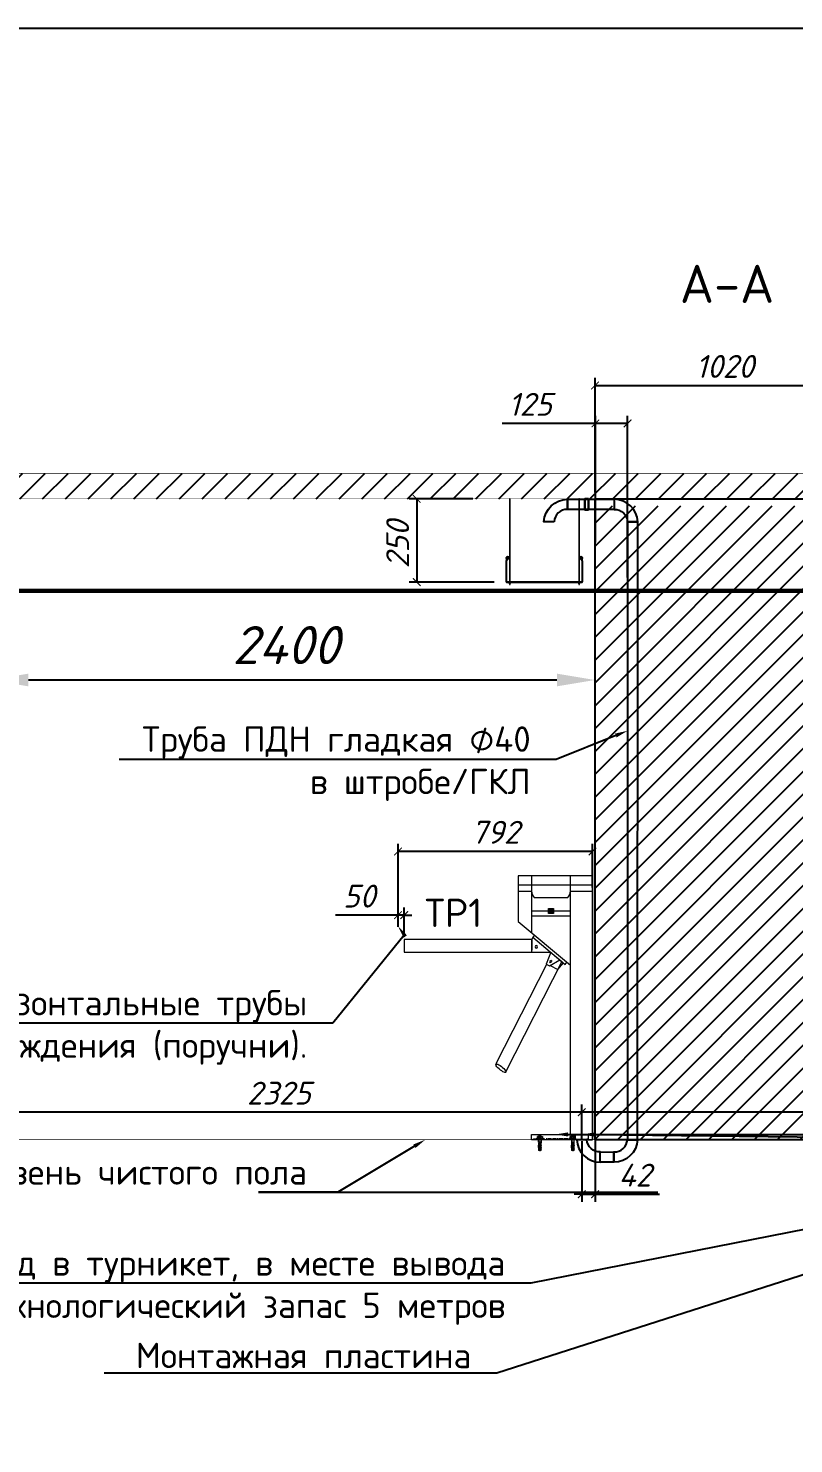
# Model space of a CAD drawing. Header units: millimetres. Extents: x 4247 to 622543, y -201358 to 142419.
# Drawn here: x 275425 to 278439, y -174463 to -168893 of the extents above; entities that cross this region are included whole.
import ezdxf
from ezdxf import colors
from ezdxf.entities.mleader import LeaderData, LeaderLine
from ezdxf.math import Vec2, Vec3

# ---------------------------------------------------------------- set-up
doc = ezdxf.new("R2010")
doc.units = ezdxf.units.MM
doc.linetypes.add('0', pattern=[0])
doc.layers.get('DEFPOINTS').update_dxf_attribs({"color": 252, "lineweight": 9})
for name, color, linetype in [('_Турникеты ИСПП', 254, 'Continuous'), ('PDF _Геометрия', 7, 'Continuous'), ('PDF _Текст', 255, 'Continuous')]:
    doc.layers.add(name, color=color, linetype=linetype)
doc.layers.add('PDF _Сплошная заливка', color=7, linetype='Continuous', true_color=0xffffff)
doc.styles.add('ISOCPEUR', font='isocpeui.ttf')
doc.styles.add('ISOCPEUR_1', font='isocpeur.ttf', dxfattribs={"height": 250})
doc.styles.add('KOSTY_STYLE', font='isocpeur.ttf')
doc.styles.add('PDF ISOCPEUR', font='isocpeur.ttf')
doc.styles.get("Standard").update_dxf_attribs({"font": 'romans.shx'})
doc.dimstyles.new('ISO-25', dxfattribs={"dimtxt": 2.5, "dimasz": 2.5, "dimexe": 1.25, "dimexo": 0.625, "dimtad": 1, "dimtxsty": 'Standard', "dimcen": 2.5, "dimadec": 0, "dimazin": 0, "dimtfac": 1, "dimtmove": 0, "dimatfit": 3, "dimfxl": 1, "dimarcsym": 0})

# ---------------------------------------------------------------- blocks, each defined once
blk = doc.blocks.new('_ArchTick')
at = {"color": 0, "linetype": 'ByBlock', "const_width": 0.15}
blk.add_lwpolyline([(-0.5, -0.5), (0.5, 0.5)], dxfattribs=at)
blk = doc.blocks.new('*D562')
at = {"layer": '_Турникеты ИСПП', "color": 0, "lineweight": -2, "ltscale": 10, "transparency": 16777216}
for p, q in [((277658.1, -170447.5), (277291.5, -170447.5)), ((277658.1, -170916.6), (277658.1, -170417.5)), ((277784.7, -170447.5), (277658.1, -170447.5)), ((277784.7, -171054.1), (277784.7, -170417.5))]:
    blk.add_line(p, q, dxfattribs=at)
at = {"layer": 'DEFPOINTS', "color": 0, "ltscale": 10, "transparency": 16777216}
for p in [(277658.1, -170447.5), (277658.1, -170979.1), (277784.7, -171116.6)]:
    blk.add_point(p, dxfattribs=at)
at = {"layer": '_Турникеты ИСПП', "color": 0, "lineweight": -2, "ltscale": 10, "transparency": 16777216, "xscale": 30, "yscale": 30, "zscale": 30, "rotation": 180}
blk.add_blockref('_ArchTick', (277658.1, -170447.5), dxfattribs=at)
at = {"layer": '_Турникеты ИСПП', "color": 0, "lineweight": -2, "ltscale": 10, "transparency": 16777216, "xscale": 30, "yscale": 30, "zscale": 30}
blk.add_blockref('_ArchTick', (277784.7, -170447.5), dxfattribs=at)
at = {"layer": '_Турникеты ИСПП', "color": 0, "lineweight": 9, "ltscale": 10, "transparency": 16777216, "insert": (277400.7, -170372.5), "char_height": 90, "attachment_point": 5, "style": 'ISOCPEUR'}
blk.add_mtext('125', dxfattribs=at)
blk = doc.blocks.new('*D564')
at = {"layer": '_Турникеты ИСПП', "color": 0, "lineweight": -2, "ltscale": 10, "transparency": 16777216}
for p, q in [((275275.3, -173204.2), (275275.3, -173128.6)), ((277604.3, -173204.2), (277604.3, -173128.6)), ((277604.3, -173158.6), (275275.3, -173158.6))]:
    blk.add_line(p, q, dxfattribs=at)
at = {"layer": 'DEFPOINTS', "color": 0, "ltscale": 10, "transparency": 16777216}
for p in [(275275.3, -173158.6), (275275.3, -173266.7), (277604.3, -173266.7)]:
    blk.add_point(p, dxfattribs=at)
at = {"layer": '_Турникеты ИСПП', "color": 0, "lineweight": -2, "ltscale": 10, "transparency": 16777216, "xscale": 30, "yscale": 30, "zscale": 30, "rotation": 180}
blk.add_blockref('_ArchTick', (275275.3, -173158.6), dxfattribs=at)
at = {"layer": '_Турникеты ИСПП', "color": 0, "lineweight": -2, "ltscale": 10, "transparency": 16777216, "xscale": 30, "yscale": 30, "zscale": 30}
blk.add_blockref('_ArchTick', (277604.3, -173158.6), dxfattribs=at)
at = {"layer": '_Турникеты ИСПП', "color": 0, "lineweight": 9, "ltscale": 10, "transparency": 16777216, "insert": (276411.7, -173083.6), "char_height": 90, "attachment_point": 5, "style": 'ISOCPEUR'}
blk.add_mtext('2325', dxfattribs=at)
blk = doc.blocks.new('*D565')
at = {"layer": '_Турникеты ИСПП', "color": 0, "lineweight": -2, "ltscale": 100, "transparency": 16777216}
for p, q in [((275275.3, -171626.8), (275275.3, -171332.4)), ((277656.5, -171626.8), (277656.5, -171332.4)), ((275425.3, -171457.4), (277506.5, -171457.4))]:
    blk.add_line(p, q, dxfattribs=at)
at = {"layer": '_Турникеты ИСПП', "color": 0, "ltscale": 100, "transparency": 16777216}
for points in [[(275425.3, -171432.4), (275425.3, -171482.4), (275275.3, -171457.4)], [(277506.5, -171432.4), (277506.5, -171482.4), (277656.5, -171457.4)]]:
    blk.add_solid(points, dxfattribs=at)
at = {"layer": 'DEFPOINTS', "color": 0, "ltscale": 100, "transparency": 16777216}
for p in [(277656.5, -171457.4), (275275.3, -171689.3), (277656.5, -171689.3)]:
    blk.add_point(p, dxfattribs=at)
at = {"layer": '_Турникеты ИСПП', "color": 0, "lineweight": 9, "ltscale": 100, "transparency": 16777216, "insert": (276438.9, -171319.9), "char_height": 150, "attachment_point": 5, "style": 'ISOCPEUR'}
blk.add_mtext('2400', dxfattribs=at)
blk = doc.blocks.new('Турникет_1')
at = {"layer": 'PDF _Геометрия', "color": 7, "linetype": '0', "lineweight": 0}
for points in [[(217.7, -17.6), (222.7, -17.6), (222.7, -20.6), (239.7, -20.6), (239.7, 1017.9), (-52.9, 1017.9), (-52.9, 838.7), (152.8, 665.9)], [(239.7, 1017.9), (239.7, -20.6), (0, -20.6), (0, 0), (239.7, 0)], [(0, 1017.9), (0, 794.3)], [(152.8, 0), (152.8, 1017.9)], [(-52.9, 982.6), (239.7, 982.6)], [(0, 879.6), (152.8, 879.6)], [(0, 860.1), (152.8, 860.1)], [(12, 784.2), (5.4, 776.3), (132.4, 669.3), (138.8, 677.7)], [(5.5, 776.5), (0.5, 767.2), (0.5, 725.7)], [(59.4, 668.9), (-140.5, 277.9)], [(81.6, 712.2), (119.8, 680.1), (-102.3, 245.7)], [(0.5, 717.3), (75.6, 717.3), (57.7, 669.8), (70.8, 663), (110.7, 687.7)], [(73.8, 664.9), (104.1, 649.4), (125.7, 675)], [(79.1, 680.2), (78.4, 679.2), (77.5, 678.2), (76.5, 677.5)], [(77.5, 684.2), (78.4, 684), (79.1, 683.6)], [(8, -20.6), (8, -17.6), (13, -17.6)], [(20, -17.6), (15, -17.6)], [(22.5, -17.6), (17.4, -17.6)], [(29.4, -17.6), (24.4, -17.6)], [(27.7, -7.8), (38.2, -7.8)], [(37.9, -7.8), (37.9, -5.7), (27.9, -5.7), (27.9, -7.8)], [(37.9, -17.6), (37.9, -30.6), (27.9, -30.6), (27.9, -17.6)], [(28.7, -54.6), (27.9, -58.3)], [(28.4, -30.6), (28.4, -33.6)], [(37.3, -5.7), (28.6, -5.7)], [(36.7, -5.7), (36.7, -2.6), (29.2, -2.6), (29.2, -5.7)], [(36.4, -17.6), (31.4, -17.6)], [(33.9, -51.4), (31.9, -51.4)], [(32.9, -37.7), (32.9, -41.6), (32.9, -39.7), (32.9, -41.6)], [(37.1, -54.6), (37.9, -58.3)], [(37.4, -30.6), (37.4, -33.6)], [(43.4, -17.6), (38.4, -17.6)], [(50.4, -17.6), (45.4, -17.6)], [(61.9, -17.6), (56.9, -17.6)], [(68.9, -17.6), (63.9, -17.6)], [(75.9, -17.6), (70.9, -17.6)], [(82.9, -17.6), (77.9, -17.6)], [(89.9, -17.6), (84.9, -17.6)], [(96.9, -17.6), (91.9, -17.6)], [(103.9, -17.6), (98.9, -17.6)], [(110.8, -17.6), (105.9, -17.6)], [(117.8, -17.6), (112.8, -17.6)], [(124.8, -17.6), (119.8, -17.6)], [(131.8, -17.6), (126.8, -17.6)], [(138.8, -17.6), (133.8, -17.6)], [(145.8, -17.6), (140.8, -17.6)], [(152.8, -17.6), (147.8, -17.6)], [(159.8, -17.6), (154.8, -17.6)], [(157, -7.8), (167.5, -7.8)], [(167.2, -7.8), (167.2, -5.7), (157.3, -5.7), (157.3, -7.8)], [(162.3, -17.6), (157.3, -17.6), (157.3, -30.6), (167.2, -30.6), (167.2, -17.6)], [(158.1, -54.6), (157.3, -58.3)], [(157.8, -30.6), (157.8, -33.6)], [(166.6, -5.7), (157.9, -5.7)], [(166, -5.7), (166, -2.6), (158.5, -2.6), (158.5, -5.7)], [(163.2, -51.4), (161.3, -51.4)], [(162.3, -37.7), (162.3, -41.6), (162.3, -39.7), (162.3, -41.6)], [(169.2, -17.6), (164.3, -17.6)], [(166.5, -54.6), (167.2, -58.3)], [(166.8, -30.6), (166.8, -33.6)], [(176.2, -17.6), (171.2, -17.6)], [(37.9, -61.3), (36.7, -62.6), (29.2, -62.6), (27.9, -61.3), (37.9, -61.3), (37.9, -58.3), (27.9, -58.3), (27.9, -61.3)], [(167.2, -61.3), (166, -62.6), (158.5, -62.6), (157.3, -61.3), (167.2, -61.3), (167.2, -58.3), (157.3, -58.3), (157.3, -61.3)]]:
    blk.add_lwpolyline(points, dxfattribs=at)
for points in [[(-52.9, 957), (0, 957, 0.200274), (10.1, 933.1), (142.7, 933.1, 0.200237), (152.8, 957), (239.7, 957)], [(23.7, -15.3, 0.269571), (28, -15), (28, -8.5, 0.269436), (23.7, -8.2)], [(37.9, -41.5), (37.9, -36.6), (27.9, -36.6), (27.9, -41.5, -0.218796), (30.4, -41.7), (27.7, -41.7)], [(27.8, -51.6), (30.3, -51.6, 0.286444), (27.9, -51.5), (27.9, -43.6)], [(27.9, -52.7), (27.9, -54.6), (30.9, -54.6, 0.120144), (31.9, -52.5), (31.9, -36.6)], [(33.9, -36.6), (33.9, -52.5, 0.088177), (34.9, -54.6), (37.9, -54.6), (37.9, -52.8)], [(38.1, -51.6), (35.6, -51.6, -0.303313), (37.9, -51.5), (37.9, -43.8)], [(42.2, -15.3, -0.26787), (37.8, -15), (37.8, -8.5, -0.267738), (42.2, -8.2)], [(153, -15.3, 0.269674), (157.4, -15), (157.4, -8.5, 0.26954), (153, -8.2)], [(167.2, -41.5), (167.2, -36.6), (157.3, -36.6), (157.3, -41.5, -0.221145), (159.7, -41.7), (157, -41.7)], [(157.1, -51.6), (159.6, -51.6, 0.286602), (157.3, -51.5), (157.3, -43.6)], [(157.3, -52.7), (157.3, -54.6), (160.3, -54.6, 0.119751), (161.3, -52.5), (161.3, -36.6)], [(163.2, -36.6), (163.2, -52.5, 0.079833), (164.3, -54.6), (167.2, -54.6), (167.2, -52.8)], [(167.4, -51.6), (164.9, -51.6, -0.303479), (167.2, -51.5), (167.2, -43.8)], [(171.5, -15.3, -0.269674), (167.2, -15), (167.2, -8.5, -0.26954), (171.5, -8.2)]]:
    blk.add_lwpolyline(points, format="xyb", dxfattribs=at)
for points in [[(86.1, 869.9), (66.7, 869.9), (66.7, 889.3), (86.1, 889.3)], [(0.5, 767.2), (-501.3, 767.2), (-501.3, 717.3), (0.5, 717.3)], [(-105.5, 254.8), (-102.8, 250.9), (-101.3, 247.7), (-101.1, 245.4), (-102.3, 244), (-104.8, 243.8), (-108.3, 244.8), (-112.7, 246.8), (-117.6, 249.7), (-122.8, 253.4), (-127.8, 257.6), (-132.3, 261.9), (-136.1, 266.2), (-138.8, 270.1), (-140.3, 273.3), (-140.4, 275.7), (-139.2, 277), (-136.8, 277.2), (-133.3, 276.2), (-128.9, 274.2), (-123.9, 271.3), (-118.8, 267.6), (-113.8, 263.4), (-109.3, 259.1)], [(172.8, 0), (222.7, 0), (222.7, -20.6), (172.8, -20.6)], [(172.8, 0), (222.7, 0), (222.7, -20.6), (172.8, -20.6)], [(22.9, -15.8), (42.9, -15.8), (42.9, -17.6), (22.9, -17.6)], [(42.7, -8.5), (42.7, -15), (41.4, -15.8), (24.4, -15.8), (23.1, -15), (23.1, -8.5), (24.4, -7.8), (41.4, -7.8)], [(27.9, -33.6), (27.9, -36.4), (37.9, -36.4), (37.9, -33.6)], [(29.4, -36.4), (29.4, -36.6)], [(29.4, -36.4), (29.4, -36.6)], [(29.4, -41.7), (29.4, -41.9)], [(32.9, -36.7), (32.9, -36.9)], [(32.9, -42.6), (32.9, -42.9)], [(36.4, -36.4), (36.4, -36.6)], [(36.4, -36.4), (36.4, -36.6)], [(37.2, -41.6), (37.2, -41.9)], [(152.3, -15.8), (172.3, -15.8), (172.3, -17.6), (152.3, -17.6)], [(172.1, -8.5), (172.1, -15), (170.7, -15.8), (153.8, -15.8), (152.4, -15), (152.4, -8.5), (153.8, -7.8), (170.7, -7.8)], [(157.3, -33.6), (157.3, -36.4), (167.2, -36.4), (167.2, -33.6)], [(158.7, -41.7), (158.7, -41.9)], [(158.8, -36.4), (158.8, -36.6)], [(158.8, -36.4), (158.8, -36.6)], [(162.3, -36.7), (162.3, -36.9)], [(162.3, -42.6), (162.3, -42.9)], [(165.8, -36.4), (165.8, -36.6)], [(165.8, -36.4), (165.8, -36.6)], [(166.5, -41.6), (166.5, -41.9)]]:
    blk.add_lwpolyline(points, close=True, dxfattribs=at)
for points in [[(18.8, 743.5, 0.413975), (13.6, 738.4, 0.413978), (18.8, 733.2, 0.413933), (23.9, 738.4, 0.41393)], [(38.2, -41.6), (35.5, -41.6, -0.221029)], [(167.5, -41.6), (164.8, -41.6, -0.221143)]]:
    blk.add_lwpolyline(points, format="xyb", close=True, dxfattribs=at)
at = {"layer": 'PDF _Геометрия', "color": 1, "linetype": '0', "lineweight": 0}
for points in [[(32.9, 0.7), (32.9, -22.7)], [(162.3, 0.7), (162.3, -22.7)], [(32.9, -29.1), (32.9, -35.4)], [(32.9, -41.7), (32.9, -65.2)], [(162.3, -29.1), (162.3, -35.4)], [(162.3, -41.7), (162.3, -65.2)]]:
    blk.add_lwpolyline(points, dxfattribs=at)
at = {"layer": 'PDF _Геометрия', "color": 3, "linetype": '0', "lineweight": 0}
for points in [[(28.9, -5.7), (28.9, -7.8)], [(28.9, -17.6), (28.9, -30.6)], [(37, -5.7), (37, -7.8)], [(37, -17.6), (37, -30.6)], [(158.2, -5.7), (158.2, -7.8)], [(158.2, -17.6), (158.2, -30.6)], [(166.3, -5.7), (166.3, -7.8)], [(166.3, -17.6), (166.3, -30.6)]]:
    blk.add_lwpolyline(points, dxfattribs=at)
for points in [[(37.9, -36.4), (37.9, -36.6)], [(167.2, -36.4), (167.2, -36.6)]]:
    blk.add_lwpolyline(points, close=True, dxfattribs=at)
at = {"layer": 'PDF _Геометрия', "color": 7, "linetype": '0', "lineweight": 0}
for centre, radius, start, end in [((32.9, -24), 16.2, 72.3568, 107.6432), ((32.9, 0.9), 16.6, 252.8429, 287.1571), ((162.3, -24), 16.2, 72.3593, 107.6407), ((162.3, 0.9), 16.6, 252.8453, 287.1547)]:
    blk.add_arc(centre, radius, start, end, dxfattribs=at)
blk.add_ellipse((75.4, 680.3), major_axis=(3.89, 3.11), ratio=0.592649, start_param=0.604473, end_param=4.530913, dxfattribs=at)
for points in [[(29.1, -45.2), (28.4, -45.2), (27.7, -43.7), (27.7, -41.7)], [(27.7, -41.7), (27.7, -41.7), (27.7, -41.7), (27.7, -41.7)], [(27.8, -51.7), (27.8, -51.7), (27.8, -51.7), (27.8, -51.6)], [(29.1, -53.9), (28.4, -53.9), (27.8, -52.9), (27.8, -51.7)], [(30.4, -41.7), (30.4, -43.6), (29.8, -45.2), (29.1, -45.2)], [(30.3, -51.6), (30.3, -52.9), (29.8, -53.9), (29.1, -53.9)], [(36.9, -45.2), (36.1, -45.2), (35.5, -43.6), (35.5, -41.6)], [(35.5, -41.6), (35.5, -41.6), (35.5, -41.6), (35.5, -41.6)], [(36.9, -53.9), (36.2, -53.9), (35.6, -52.9), (35.6, -51.6)], [(38.2, -41.6), (38.2, -43.6), (37.6, -45.2), (36.9, -45.2)], [(38.1, -51.6), (38.1, -52.8), (37.6, -53.9), (36.9, -53.9)], [(158.4, -45.2), (157.7, -45.2), (157, -43.7), (157, -41.7)], [(157, -41.7), (157, -41.7), (157, -41.7), (157, -41.7)], [(157.1, -51.7), (157.1, -51.7), (157.1, -51.7), (157.1, -51.6)], [(158.4, -53.9), (157.7, -53.9), (157.2, -52.9), (157.1, -51.7)], [(159.7, -41.7), (159.7, -43.6), (159.2, -45.2), (158.4, -45.2)], [(159.6, -51.6), (159.7, -52.9), (159.1, -53.9), (158.4, -53.9)], [(166.2, -45.2), (165.5, -45.2), (164.8, -43.6), (164.8, -41.6)], [(164.8, -41.6), (164.8, -41.6), (164.8, -41.6), (164.8, -41.6)], [(166.2, -53.9), (165.5, -53.9), (164.9, -52.9), (164.9, -51.6)], [(167.5, -41.6), (167.5, -43.6), (167, -45.2), (166.2, -45.2)], [(167.4, -51.6), (167.4, -52.8), (166.9, -53.9), (166.2, -53.9)]]:
    blk.add_open_spline(points, degree=3, dxfattribs=at)
at = {"layer": 'PDF _Сплошная заливка', "color": 7, "linetype": '0', "lineweight": 0, "transparency": 33554559}
blk.add_solid([(86.1, 869.9), (66.7, 869.9), (86.1, 889.3), (66.7, 889.3)], dxfattribs=at)
blk = doc.blocks.new('*D568')
at = {"layer": '_Турникеты ИСПП', "color": 0, "lineweight": -2, "transparency": 16777216}
for p, q in [((277604.3, -173270), (277604.3, -173128.6)), ((279493.9, -173183.6), (279493.9, -173128.6)), ((279493.9, -173158.6), (277604.3, -173158.6))]:
    blk.add_line(p, q, dxfattribs=at)
at = {"layer": 'DEFPOINTS', "color": 0, "transparency": 16777216}
for p in [(277604.3, -173158.6), (279493.9, -173246.1), (277604.3, -173332.5)]:
    blk.add_point(p, dxfattribs=at)
at = {"layer": '_Турникеты ИСПП', "color": 0, "lineweight": -2, "transparency": 16777216, "xscale": 30, "yscale": 30, "zscale": 30, "rotation": 180}
blk.add_blockref('_ArchTick', (277604.3, -173158.6), dxfattribs=at)
at = {"layer": '_Турникеты ИСПП', "color": 0, "lineweight": -2, "transparency": 16777216, "xscale": 30, "yscale": 30, "zscale": 30}
blk.add_blockref('_ArchTick', (279493.9, -173158.6), dxfattribs=at)
at = {"layer": '_Турникеты ИСПП', "color": 0, "transparency": 16777216, "insert": (278840.8, -173033.5), "char_height": 90, "attachment_point": 5, "style": 'ISOCPEUR'}
blk.add_mtext('1885', dxfattribs=at)
blk = doc.blocks.new('*D570')
at = {"layer": '_Турникеты ИСПП', "color": 0, "lineweight": -2, "ltscale": 10, "transparency": 16777216}
for p, q in [((277604.3, -173272.2), (277604.3, -173511.2)), ((277656.5, -173257.5), (277656.5, -173511.2)), ((277604.3, -173481.2), (277574.3, -173481.2)), ((277604.3, -173481.2), (277656.5, -173481.2)), ((277656.5, -173481.2), (277910.1, -173481.2))]:
    blk.add_line(p, q, dxfattribs=at)
at = {"layer": 'DEFPOINTS', "color": 0, "ltscale": 10, "transparency": 16777216}
for p in [(277604.3, -173209.7), (277656.5, -173195), (277656.5, -173481.2)]:
    blk.add_point(p, dxfattribs=at)
at = {"layer": '_Турникеты ИСПП', "color": 0, "lineweight": -2, "ltscale": 10, "transparency": 16777216, "xscale": 30, "yscale": 30, "zscale": 30}
blk.add_blockref('_ArchTick', (277604.3, -173481.2), dxfattribs=at)
at = {"layer": '_Турникеты ИСПП', "color": 0, "lineweight": -2, "ltscale": 10, "transparency": 16777216, "xscale": 30, "yscale": 30, "zscale": 30, "rotation": 180}
blk.add_blockref('_ArchTick', (277656.5, -173481.2), dxfattribs=at)
at = {"layer": '_Турникеты ИСПП', "color": 0, "lineweight": 9, "ltscale": 10, "transparency": 16777216, "insert": (277813.3, -173406.2), "char_height": 90, "attachment_point": 5, "style": 'ISOCPEUR'}
blk.add_mtext('42', dxfattribs=at)
blk = doc.blocks.new('*D575')
at = {"layer": '_Турникеты ИСПП', "color": 0, "lineweight": -2, "ltscale": 10, "transparency": 16777216}
for p, q in [((276880.8, -172363.6), (276880.8, -172102.3)), ((277646.3, -172132.3), (276880.8, -172132.3)), ((277646.3, -172273.6), (277646.3, -172102.3))]:
    blk.add_line(p, q, dxfattribs=at)
at = {"layer": 'DEFPOINTS', "color": 0, "ltscale": 10, "transparency": 16777216}
for p in [(276880.8, -172132.3), (277646.3, -172336.1), (276880.8, -172426.1)]:
    blk.add_point(p, dxfattribs=at)
at = {"layer": '_Турникеты ИСПП', "color": 0, "lineweight": -2, "ltscale": 10, "transparency": 16777216, "xscale": 30, "yscale": 30, "zscale": 30, "rotation": 180}
blk.add_blockref('_ArchTick', (276880.8, -172132.3), dxfattribs=at)
at = {"layer": '_Турникеты ИСПП', "color": 0, "lineweight": -2, "ltscale": 10, "transparency": 16777216, "xscale": 30, "yscale": 30, "zscale": 30}
blk.add_blockref('_ArchTick', (277646.3, -172132.3), dxfattribs=at)
at = {"layer": '_Турникеты ИСПП', "color": 0, "lineweight": 9, "ltscale": 10, "transparency": 16777216, "insert": (277263.5, -172056.7), "char_height": 90, "attachment_point": 5, "style": 'ISOCPEUR'}
blk.add_mtext('792', dxfattribs=at)
blk = doc.blocks.new('*D576')
at = {"layer": '_Турникеты ИСПП', "color": 0, "lineweight": -2, "ltscale": 10, "transparency": 16777216}
for p, q in [((276880.8, -172429.5), (276880.8, -172353)), ((276905.3, -172466.3), (276905.3, -172353)), ((276880.8, -172383), (276634.9, -172383)), ((276905.3, -172383), (276880.8, -172383)), ((276905.3, -172383), (276935.3, -172383))]:
    blk.add_line(p, q, dxfattribs=at)
at = {"layer": 'DEFPOINTS', "color": 0, "ltscale": 10, "transparency": 16777216}
for p in [(276880.8, -172383), (276880.8, -172492), (276905.3, -172528.8)]:
    blk.add_point(p, dxfattribs=at)
at = {"layer": '_Турникеты ИСПП', "color": 0, "lineweight": -2, "ltscale": 10, "transparency": 16777216, "xscale": 30, "yscale": 30, "zscale": 30}
blk.add_blockref('_ArchTick', (276880.8, -172383), dxfattribs=at)
at = {"layer": '_Турникеты ИСПП', "color": 0, "lineweight": -2, "ltscale": 10, "transparency": 16777216, "xscale": 30, "yscale": 30, "zscale": 30, "rotation": 180}
blk.add_blockref('_ArchTick', (276905.3, -172383), dxfattribs=at)
at = {"layer": '_Турникеты ИСПП', "color": 0, "lineweight": 9, "ltscale": 10, "transparency": 16777216, "insert": (276727.8, -172308), "char_height": 90, "attachment_point": 5, "style": 'ISOCPEUR'}
blk.add_mtext('50', dxfattribs=at)
blk = doc.blocks.new('*D581')
at = {"layer": '_Турникеты ИСПП', "color": 0, "lineweight": -2, "ltscale": 10, "transparency": 16777216}
for p, q in [((277656.5, -170720.1), (277656.5, -170268.2)), ((278676.5, -170682.1), (278676.5, -170268.2)), ((277656.5, -170298.2), (278676.5, -170298.2))]:
    blk.add_line(p, q, dxfattribs=at)
at = {"layer": 'DEFPOINTS', "color": 0, "ltscale": 10, "transparency": 16777216}
for p in [(278676.5, -170298.2), (277656.5, -170782.6), (278676.5, -170744.6)]:
    blk.add_point(p, dxfattribs=at)
at = {"layer": '_Турникеты ИСПП', "color": 0, "lineweight": -2, "ltscale": 10, "transparency": 16777216, "xscale": 30, "yscale": 30, "zscale": 30, "rotation": 180}
blk.add_blockref('_ArchTick', (277656.5, -170298.2), dxfattribs=at)
at = {"layer": '_Турникеты ИСПП', "color": 0, "lineweight": -2, "ltscale": 10, "transparency": 16777216, "xscale": 30, "yscale": 30, "zscale": 30}
blk.add_blockref('_ArchTick', (278676.5, -170298.2), dxfattribs=at)
at = {"layer": '_Турникеты ИСПП', "color": 0, "lineweight": 9, "ltscale": 10, "transparency": 16777216, "insert": (278167.3, -170223.2), "char_height": 90, "attachment_point": 5, "style": 'ISOCPEUR'}
blk.add_mtext('1020', dxfattribs=at)
blk = doc.blocks.new('*U48')
at = {"color": 0, "linetype": 'ByBlock', "lineweight": -2}
for p, q in [((-150, 83.7), (-150, 1.5)), ((-149.3, 1.5), (-149.3, 83.7)), ((-149, 91.9), (-147.7, 90.4)), ((-147.2, 90.8), (-148.4, 92.4)), ((-142, 91.9), (-141.5, 91.4)), ((141.5, 91.4), (142, 91.9)), ((148.4, 92.4), (147.2, 90.8)), ((147.7, 90.4), (149, 91.9)), ((149.3, 83.7), (149.3, 1.5)), ((150, 1.5), (150, 83.7)), ((148.5, 0.7), (-148.5, 0.7)), ((-148.5, 0), (148.5, 0))]:
    blk.add_line(p, q, dxfattribs=at)
for centre, radius, start, end in [((-145, 95), 5, 314.427, 217.7596), ((-147.5, 83.7), 2.5, 118.2115, 180), ((-145, 95), 4.3, 314.427, 217.7596), ((-147.5, 83.7), 1.8, 118.2115, 180), ((-150.1, 88.5), 3, 298.2115, 37.7596), ((-150.1, 88.5), 3.7, 298.2115, 37.7596), ((145, 95), 5, 322.2404, 225.573), ((145, 95), 4.3, 322.2404, 225.573), ((150.1, 88.5), 3.7, 142.2404, 241.7885), ((150.1, 88.5), 3, 142.2404, 241.7885), ((147.5, 83.7), 1.8, 0, 61.7885), ((147.5, 83.7), 2.5, 0, 61.7885), ((-148.5, 1.5), 1.5, 180, 270), ((-148.5, 1.5), 0.8, 180, 270), ((148.5, 1.5), 0.8, 270, 0), ((148.5, 1.5), 1.5, 270, 0)]:
    blk.add_arc(centre, radius, start, end, dxfattribs=at)
blk = doc.blocks.new('*D582')
at = {"layer": '_Турникеты ИСПП', "color": 0, "lineweight": -2, "ltscale": 10, "transparency": 16777216}
for p, q in [((277174.8, -170744.6), (276924.4, -170744.6)), ((276954.4, -170744.6), (276954.4, -171072.1)), ((277260, -171072.1), (276924.4, -171072.1))]:
    blk.add_line(p, q, dxfattribs=at)
at = {"layer": 'DEFPOINTS', "color": 0, "ltscale": 10, "transparency": 16777216}
for p in [(277237.3, -170744.6), (276954.4, -171072.1), (277322.5, -171072.1)]:
    blk.add_point(p, dxfattribs=at)
at = {"layer": '_Турникеты ИСПП', "color": 0, "lineweight": -2, "ltscale": 10, "transparency": 16777216, "xscale": 30, "yscale": 30, "zscale": 30}
for p, rotation in [((276954.4, -170744.6), 90), ((276954.4, -171072.1), 270)]:
    blk.add_blockref('_ArchTick', p, dxfattribs=dict(at, rotation=rotation))
at = {"layer": '_Турникеты ИСПП', "color": 0, "lineweight": 9, "ltscale": 10, "transparency": 16777216, "insert": (276879.4, -170923.4), "char_height": 90, "attachment_point": 5, "rotation": 90, "style": 'ISOCPEUR'}
blk.add_mtext('250', dxfattribs=at)

msp = doc.modelspace()

# ---------------------------------------------------------------- hatches: boundary and pattern name
at = {"transparency": 33554636}
h = msp.add_hatch(dxfattribs=at)
h.set_pattern_fill('ANSI31', color=0, scale=20)
h.set_pattern_definition([(45, (-335151.456, -239777.9), (-44.9012806, 44.9012806), [])])
h.paths.add_polyline_path([(273665.638, -170644.286), (273665.638, -170744.56), (283363.427, -170744.56), (283363.427, -170644.286)])
at = {"linetype": '0', "lineweight": 9, "true_color": 0x939598, "transparency": 33554636}
h = msp.add_hatch(dxfattribs=at)
h.set_pattern_fill('ANSI31', color=252, scale=0.1)
h.set_pattern_definition([(45, (295418.4555, -170646.35164), (-0.224506403, 0.224506403), [])])
h.paths.add_polyline_path([(277322.536, -171076.704), (277320.057, -171076.704), (277320.057, -171081.559), (277322.536, -171081.559)])
h.paths.add_polyline_path([(277322.536, -170744.566), (277320.057, -170744.566), (277320.057, -171074.704), (277322.536, -171074.704)])
h = msp.add_hatch(dxfattribs=at)
h.set_pattern_fill('ANSI31', color=252, scale=0.1)
h.set_pattern_definition([(45, (295691.30506, -170646.35164), (-0.224506403, 0.224506403), [])])
h.paths.add_polyline_path([(277595.385, -171076.704), (277592.907, -171076.704), (277592.907, -171081.559), (277595.385, -171081.559)])
h.paths.add_polyline_path([(277595.385, -170744.566), (277592.907, -170744.566), (277592.907, -171074.704), (277595.385, -171074.704)])
at = {"transparency": 33554636}
h = msp.add_hatch(dxfattribs=at)
h.set_pattern_fill('ANSI31', color=0, scale=20)
h.set_pattern_definition([(45, (-331343.02, -233032.066), (-44.9012806, 44.9012806), [])])
h.paths.add_polyline_path([(278676.513, -170771.369), (277656.513, -170771.369), (277656.513, -173266.655), (278676.513, -173266.655)])
at = {"linetype": '0', "lineweight": 9, "true_color": 0x939598, "transparency": 33554636}
h = msp.add_hatch(color=252, dxfattribs=at)
h.dxf.hatch_style = 1
h.paths.add_polyline_path([(277320.057, -171074.704), (277317.057, -171074.704), (277317.057, -171076.704), (277320.057, -171076.704)])
h.paths.add_polyline_path([(277321.296, -171074.704), (277320.057, -171074.704), (277320.057, -171076.704), (277321.296, -171076.704)])
h.paths.add_polyline_path([(277322.536, -171074.704), (277321.296, -171074.704), (277321.296, -171075.704), (277321.296, -171076.704), (277322.536, -171076.704)])
h.paths.add_polyline_path([(277325.536, -171074.704), (277322.536, -171074.704), (277322.536, -171076.704), (277325.536, -171076.704)])
h = msp.add_hatch(color=252, dxfattribs=at)
h.dxf.hatch_style = 1
h.paths.add_polyline_path([(277592.907, -171074.704), (277589.907, -171074.704), (277589.907, -171076.704), (277592.907, -171076.704)])
h.paths.add_polyline_path([(277594.146, -171074.704), (277592.907, -171074.704), (277592.907, -171076.704), (277594.146, -171076.704)])
h.paths.add_polyline_path([(277595.385, -171074.704), (277594.146, -171074.704), (277594.146, -171075.704), (277594.146, -171076.704), (277595.385, -171076.704)])
h.paths.add_polyline_path([(277598.385, -171074.704), (277595.385, -171074.704), (277595.385, -171076.704), (277598.385, -171076.704)])

# ---------------------------------------------------------------- linework, layer by layer
at = {"color": 3}
msp.add_lwpolyline([(269798.512, -168892.518), (295766.494, -168892.518), (295766.494, -178793.648), (269798.512, -178793.648)], close=True, dxfattribs=at)
msp.add_lwpolyline([(273665.638, -170644.286, 2, 2, 0), (273665.638, -170744.56, 2, 2, 0), (283363.427, -170744.56, 2, 2, 0), (283363.427, -170644.286, 2, 2, 0)], format="xyseb", close=True)
at = {"color": 18, "linetype": '0', "lineweight": 9, "true_color": 0x000000}
for points in [[(277320.057, -170744.566), (277320.057, -171081.559), (277322.536, -171081.559), (277322.536, -170744.566), (277320.057, -170744.566)], [(277592.907, -170744.566), (277592.907, -171081.559), (277595.385, -171081.559), (277595.385, -170744.566), (277592.907, -170744.566)], [(277320.057, -171076.704), (277317.057, -171076.704), (277317.057, -171074.704), (277322.536, -171074.704), (277325.536, -171074.704), (277325.536, -171076.704), (277320.057, -171076.704)], [(277321.296, -171075.704), (277321.296, -171074.704), (277321.296, -171076.704)], [(277592.907, -171076.704), (277589.907, -171076.704), (277589.907, -171074.704), (277595.385, -171074.704), (277598.385, -171074.704), (277598.385, -171076.704), (277592.907, -171076.704)], [(277594.146, -171075.704), (277594.146, -171074.704), (277594.146, -171076.704)]]:
    msp.add_lwpolyline(points, dxfattribs=at)
at = {"color": 30, "linetype": '0', "lineweight": 25, "true_color": 0xff8000}
for points in [[(277495.373, -170834.724), (277455.436, -170834.724, -0.40194154), (277548.218, -170746.283), (277548.218, -170786.276, 0.40589503)], [(277784.682, -170834.724), (277824.619, -170834.724, 0.40194154), (277731.837, -170746.283), (277731.837, -170786.276, -0.40589503)], [(277624.312, -173266.682), (277584.376, -173266.682, 0.40194154), (277677.157, -173355.123), (277677.157, -173315.13, -0.40589503)], [(277783.923, -173266.682), (277823.859, -173266.682, -0.40194154), (277731.078, -173355.123), (277731.078, -173315.13, 0.40589503)]]:
    msp.add_lwpolyline(points, format="xyb", close=True, dxfattribs=at)
for points in [[(277548.218, -170746.273), (277731.837, -170746.261), (277731.837, -170786.298), (277548.218, -170786.283)], [(277677.384, -173315.343), (277731.078, -173315.108), (277731.078, -173355.145), (277677.384, -173355.353)]]:
    msp.add_lwpolyline(points, close=True, dxfattribs=at)
at = {"color": 30, "linetype": 'ByBlock', "lineweight": 30, "true_color": 0xf8991e}
msp.add_lwpolyline([(277630.613, -170744.936), (277616.378, -170744.936), (277616.378, -170787.561), (277630.613, -170787.561)], close=True, dxfattribs=at)
msp.add_lwpolyline([(277656.513, -170744.56), (278676.513, -170744.56), (278676.513, -173266.655), (277656.513, -173266.655)], close=True)
at = {"color": 30, "linetype": '0', "lineweight": 25, "true_color": 0xff8000}
msp.add_lwpolyline([(277823.859, -173266.682), (277824.759, -170834.724), (277784.694, -170834.724), (277784.677, -173267.183)], dxfattribs=at)
at = {"color": 8, "linetype": 'ByBlock', "lineweight": 30}
msp.add_lwpolyline([(273878.792, -171102.248), (283266.894, -171102.248), (283266.894, -171110.962), (273878.792, -171110.962)], close=True, dxfattribs=at)
at = {"const_width": 2}
msp.add_lwpolyline([(273760.781, -173266.655), (283458.57, -173266.655)], dxfattribs=at)

# ---------------------------------------------------------------- block references
at = {"color": 18, "true_color": 0x000000}
msp.add_blockref('*U48', (277456.891, -171072.78), dxfattribs=at)
msp.add_blockref('Турникет_1', (277406.605, -173246.051))

# ---------------------------------------------------------------- texts
at = {"color": 240, "linetype": 'ByBlock', "lineweight": 9, "true_color": 0xed1f24, "insert": (277990.326, -169823.154), "char_height": 150, "attachment_point": 1, "style": 'ISOCPEUR_1'}
msp.add_mtext_dynamic_manual_height_columns('А-А', width=119.03373, gutter_width=150, heights=[0], dxfattribs=at)
at = {"layer": 'PDF _Текст', "color": 0, "linetype": '0', "lineweight": 9, "insert": (276986.381, -172373.935), "char_height": 111.4445, "attachment_point": 4, "style": 'PDF ISOCPEUR'}
msp.add_mtext('ТР1', dxfattribs=at)

# ---------------------------------------------------------------- dimensions: what is measured, and where the dimension line sits
at = {"layer": '_Турникеты ИСПП', "color": 0, "lineweight": 9, "ltscale": 10}
dim = msp.add_linear_dim(base=(278676.513, -170298.244), p1=(277656.513, -170782.631), p2=(278676.513, -170744.56), angle=180, dimstyle='ISO-25', override={"dimscale": 100, "dimtxt": 0.9, "dimasz": 0.3, "dimexe": 0.3, "dimgap": 0.3, "dimtxsty": 'ISOCPEUR', "dimblk1": 'ArchTick', "dimblk2": 'ArchTick', "dimsah": 1}, dxfattribs=at)
dim.commit()
dim.dimension.update_dxf_attribs({"geometry": '*D581', "text_midpoint": (278167.288, -170298.244), "dimtype": 160})
for base, p1, p2, angle, text, picture, middle in [((277658.064, -170447.526), (277784.694, -171116.553), (277658.064, -170979.053), 180, '125', '*D562', (277400.699, -170447.526)), ((276954.431, -171072.08), (277237.281, -170744.56), (277322.536, -171072.08), 90, '250', '*D582', (276954.431, -170923.404)), ((276880.789, -172132.256), (277646.282, -172336.07), (276880.789, -172426.098), 180, '792', '*D575', (277263.536, -172132.256)), ((276880.789, -172383.009), (276905.268, -172528.796), (276880.789, -172492.015), 180, '50', '*D576', (276727.823, -172383.009)), ((275275.275, -173158.611), (277604.344, -173266.653), (275275.275, -173266.655), 180, '2325', '*D564', (276411.721, -173158.611)), ((277656.513, -173481.249), (277604.344, -173209.678), (277656.513, -173195.047), 180, '42', '*D570', (277813.297, -173481.249))]:
    dim = msp.add_linear_dim(base=base, p1=p1, p2=p2, angle=angle, text=text, dimstyle='ISO-25', override={"dimscale": 100, "dimtxt": 0.9, "dimasz": 0.3, "dimexe": 0.3, "dimgap": 0.3, "dimtxsty": 'ISOCPEUR', "dimblk1": 'ArchTick', "dimblk2": 'ArchTick', "dimsah": 1}, dxfattribs=at)
    dim.commit()
    dim.dimension.update_dxf_attribs({"geometry": picture, "text_midpoint": middle, "dimtype": 160})
at = {"layer": '_Турникеты ИСПП', "color": 0, "lineweight": 9, "ltscale": 100}
dim = msp.add_linear_dim(base=(277656.513, -171457.429), p1=(275275.275, -171689.277), p2=(277656.513, -171689.277), text='2400', dimstyle='ISO-25', override={"dimscale": 100, "dimtxt": 1.5, "dimasz": 1.5, "dimtxsty": 'ISOCPEUR', "dimsah": 1}, dxfattribs=at)
dim.commit()
dim.dimension.update_dxf_attribs({"geometry": '*D565', "text_midpoint": (276438.875, -171457.429), "dimtype": 160})
at = {"layer": '_Турникеты ИСПП', "color": 0}
dim = msp.add_linear_dim(base=(277604.344, -173158.611), p1=(279493.95, -173246.051), p2=(277604.344, -173332.455), angle=180, text='1885', dimstyle='ISO-25', override={"dimscale": 100, "dimtxt": 0.9, "dimasz": 0.3, "dimexe": 0.3, "dimgap": 0.3, "dimtxsty": 'ISOCPEUR', "dimblk1": 'ArchTick', "dimblk2": 'ArchTick', "dimsah": 1, "dimtmove": 1}, dxfattribs=at)
dim.commit()
dim.dimension.update_dxf_attribs({"geometry": '*D568', "text_midpoint": (278840.785, -173108.459), "dimtype": 160})

# ---------------------------------------------------------------- leaders
at = {"color": 18, "linetype": '0', "lineweight": 9, "true_color": 0x000000}
ml = msp.add_multileader_mtext('Standard', dxfattribs=at)
ml.set_content('{\\C256;Труба ПДН гладкая ⌀40\\Pв штробе/ГКЛ}', color=7, style='KOSTY_STYLE')
ml.set_leader_properties(color=7, linetype='Continuous', lineweight=25)
ml.build(insert=Vec2(0, 0))
ml.multileader.update_dxf_attribs({"text_left_attachment_type": 6, "text_right_attachment_type": 6, "dogleg_length": 50, "arrow_head_size": 50})
ctx = ml.context
ctx.base_point, ctx.char_height, ctx.arrow_head_size, ctx.landing_gap_size, ctx.plane_origin = Vec3(275823.301, -171770.055), 100, 50, 50, Vec3(275539.989, -171360.55)
ctx.left_attachment, ctx.right_attachment, ctx.text_align_type = 6, 6, 2
notes = []
notes.append((ctx, [(1, (1, 1, 0), (277503.301, -171770.055), (-1, 0), 50, [(0, [(277784.688, -171657.376)], 0, [])])]))
ctx.mtext.insert, ctx.mtext.alignment, ctx.mtext.flow_direction = Vec3(277403.301, -171640.055), 3, 5
ml = msp.add_multileader_mtext('Standard', dxfattribs=at)
ml.set_content('Горизонтальные трубы \\Pограждения (поручни).', color=7, style='KOSTY_STYLE')
ml.set_leader_properties(color=7, linetype='Continuous', lineweight=25)
ml.build(insert=Vec2(0, 0))
ml.multileader.update_dxf_attribs({"text_left_attachment_type": 6, "text_right_attachment_type": 6, "dogleg_length": 50, "arrow_head_size": 50})
ctx = ml.context
ctx.base_point, ctx.char_height, ctx.arrow_head_size, ctx.landing_gap_size, ctx.plane_origin = Vec3(275038.651, -172807.675), 100, 50, 50, Vec3(277341.311, -172270.073)
ctx.left_attachment, ctx.right_attachment, ctx.text_align_type = 6, 6, 2
notes.append((ctx, [(0, (1, 1, 0), (276623.651, -172807.675), (-1, 0), 50, [(1, [(276880.789, -172426.098), (276905.268, -172461.294)], 0, [])])]))
ctx.mtext.insert, ctx.mtext.alignment, ctx.mtext.flow_direction = Vec3(276523.651, -172677.675), 3, 5
ml = msp.add_multileader_mtext('Standard', dxfattribs=at)
ml.set_content('Кабельный ввод в турникет, в месте вывода \\Pиз стяжки технологический запас 5 метров ', color=7, style='KOSTY_STYLE')
ml.set_leader_properties(color=7, linetype='Continuous', lineweight=25)
ml.build(insert=Vec2(0, 0))
ml.multileader.update_dxf_attribs({"text_left_attachment_type": 6, "text_right_attachment_type": 6, "dogleg_length": 50, "arrow_head_size": 50})
ctx = ml.context
ctx.base_point, ctx.char_height, ctx.arrow_head_size, ctx.landing_gap_size, ctx.plane_origin = Vec3(274388.883, -173831.757), 100, 50, 50, Vec3(278049.766, -173552.964)
ctx.left_attachment, ctx.right_attachment, ctx.text_align_type = 6, 6, 2
notes.append((ctx, [(1, (1, 1, 0), (277403.883, -173831.757), (-1, 0), 50, [(2, [(277604.344, -173246.051), (279493.95, -173266.653), (280273.053, -173266.653)], 0, [])])]))
ctx.mtext.insert, ctx.mtext.alignment, ctx.mtext.flow_direction = Vec3(277303.883, -173701.757), 3, 5
ml = msp.add_multileader_mtext('Standard', dxfattribs=at)
ml.set_content('Монтажная пластина', color=7, style='KOSTY_STYLE')
ml.set_leader_properties(color=7, linetype='Continuous', lineweight=25)
ml.build(insert=Vec2(0, 0))
ml.multileader.update_dxf_attribs({"text_left_attachment_type": 6, "text_right_attachment_type": 6, "dogleg_length": 50, "arrow_head_size": 50})
ctx = ml.context
ctx.base_point, ctx.char_height, ctx.arrow_head_size, ctx.landing_gap_size, ctx.plane_origin = Vec3(275779.914, -174185.963), 100, 50, 50, Vec3(274126.931, -176974.945)
ctx.left_attachment, ctx.right_attachment, ctx.text_align_type = 6, 6, 2
notes.append((ctx, [(1, (1, 1, 0), (277269.914, -174185.963), (-1, 0), 50, [(0, [(277500.737, -173246.051), (279389.451, -173246.051), (280195.153, -173246.051)], 0, [])])]))
ctx.mtext.insert, ctx.mtext.alignment, ctx.mtext.flow_direction = Vec3(277169.914, -174065.963), 3, 5
ml = msp.add_multileader_mtext('Standard', dxfattribs=at)
ml.set_content('Уровень чистого пола ', color=7, style='KOSTY_STYLE')
ml.set_leader_properties(color=7, linetype='Continuous', lineweight=25)
ml.build(insert=Vec2(0, 0))
ml.multileader.update_dxf_attribs({"text_left_attachment_type": 6, "text_right_attachment_type": 6, "dogleg_length": 50, "arrow_head_size": 50})
ctx = ml.context
ctx.base_point, ctx.char_height, ctx.arrow_head_size, ctx.landing_gap_size, ctx.plane_origin = Vec3(274841.118, -173473.842), 100, 50, 50, Vec3(274845.698, -173166.343)
ctx.left_attachment, ctx.right_attachment, ctx.text_align_type = 6, 6, 2
notes.append((ctx, [(1, (1, 1, 0), (276644.041, -173473.842), (-1, 0), 312.923, [(0, [(276988.184, -173266.655)], 0, [])])]))
ctx.mtext.insert, ctx.mtext.alignment, ctx.mtext.flow_direction = Vec3(276522.997, -173343.842), 3, 5
for ctx, leaders in notes:
    for number, flags, end, landing, length, lines in leaders:
        leader = LeaderData()
        leader.index, (leader.has_last_leader_line, leader.has_dogleg_vector, leader.attachment_direction) = number, flags
        leader.last_leader_point, leader.dogleg_vector, leader.dogleg_length = Vec3(end), Vec3(landing), length
        for number, points, colour, breaks in lines:
            line = LeaderLine()
            line.index, line.vertices, line.color, line.breaks = number, Vec3.list(points), colors.encode_raw_color(colour), breaks
            leader.lines.append(line)
        ctx.leaders.append(leader)

doc.saveas('drawing.dxf')
